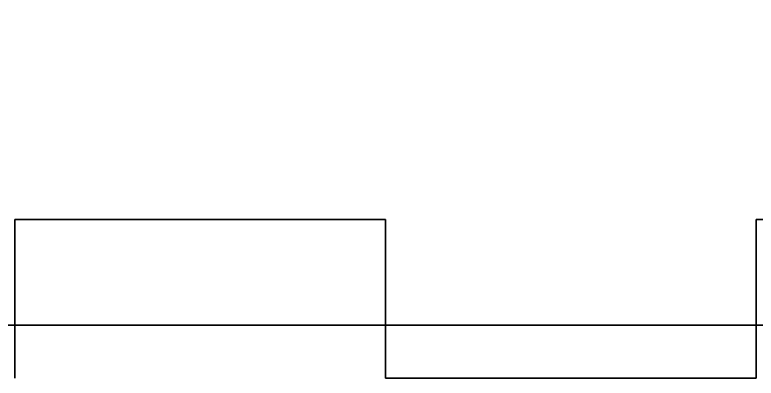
# Model space of a CAD drawing. Header units: inches. Extents: x 5 to 205, y -289 to -24.
# Drawn here: x 86 to 100, y -84.28 to -77.42 of the extents above; entities that cross this region are included whole.
import ezdxf

# ---------------------------------------------------------------- set-up
doc = ezdxf.new("R2010")
doc.units = ezdxf.units.IN
doc.header["$MEASUREMENT"] = 0
doc.layers.add('Capa 1', color=7, linetype='Continuous')

# ---------------------------------------------------------------- blocks, each defined once
blk = doc.blocks.new('block 2')
at = {"layer": 'Capa 1', "color": 250, "lineweight": 35, "true_color": 0x201815}
for points in [[(93, -81.283), (86, -81.283)], [(86, -81.283), (86, -84.283)], [(93, -81.283), (93, -84.283)], [(107, -81.283), (100, -81.283)], [(100, -81.283), (100, -84.283)], [(100, -84.283), (93, -84.283)]]:
    blk.add_lwpolyline(points, dxfattribs=at)

msp = doc.modelspace()

# ---------------------------------------------------------------- linework, layer by layer
at = {"layer": 'Capa 1', "color": 250, "lineweight": 35, "true_color": 0x201815}
msp.add_lwpolyline([(133, -83.283), (74, -83.283), (74, -25.283), (133, -25.283), (133, -83.283)], dxfattribs=at)

# ---------------------------------------------------------------- block references
at = {"layer": 'Capa 1'}
msp.add_blockref('block 2', (0, 0), dxfattribs=at)

doc.saveas('drawing.dxf')
